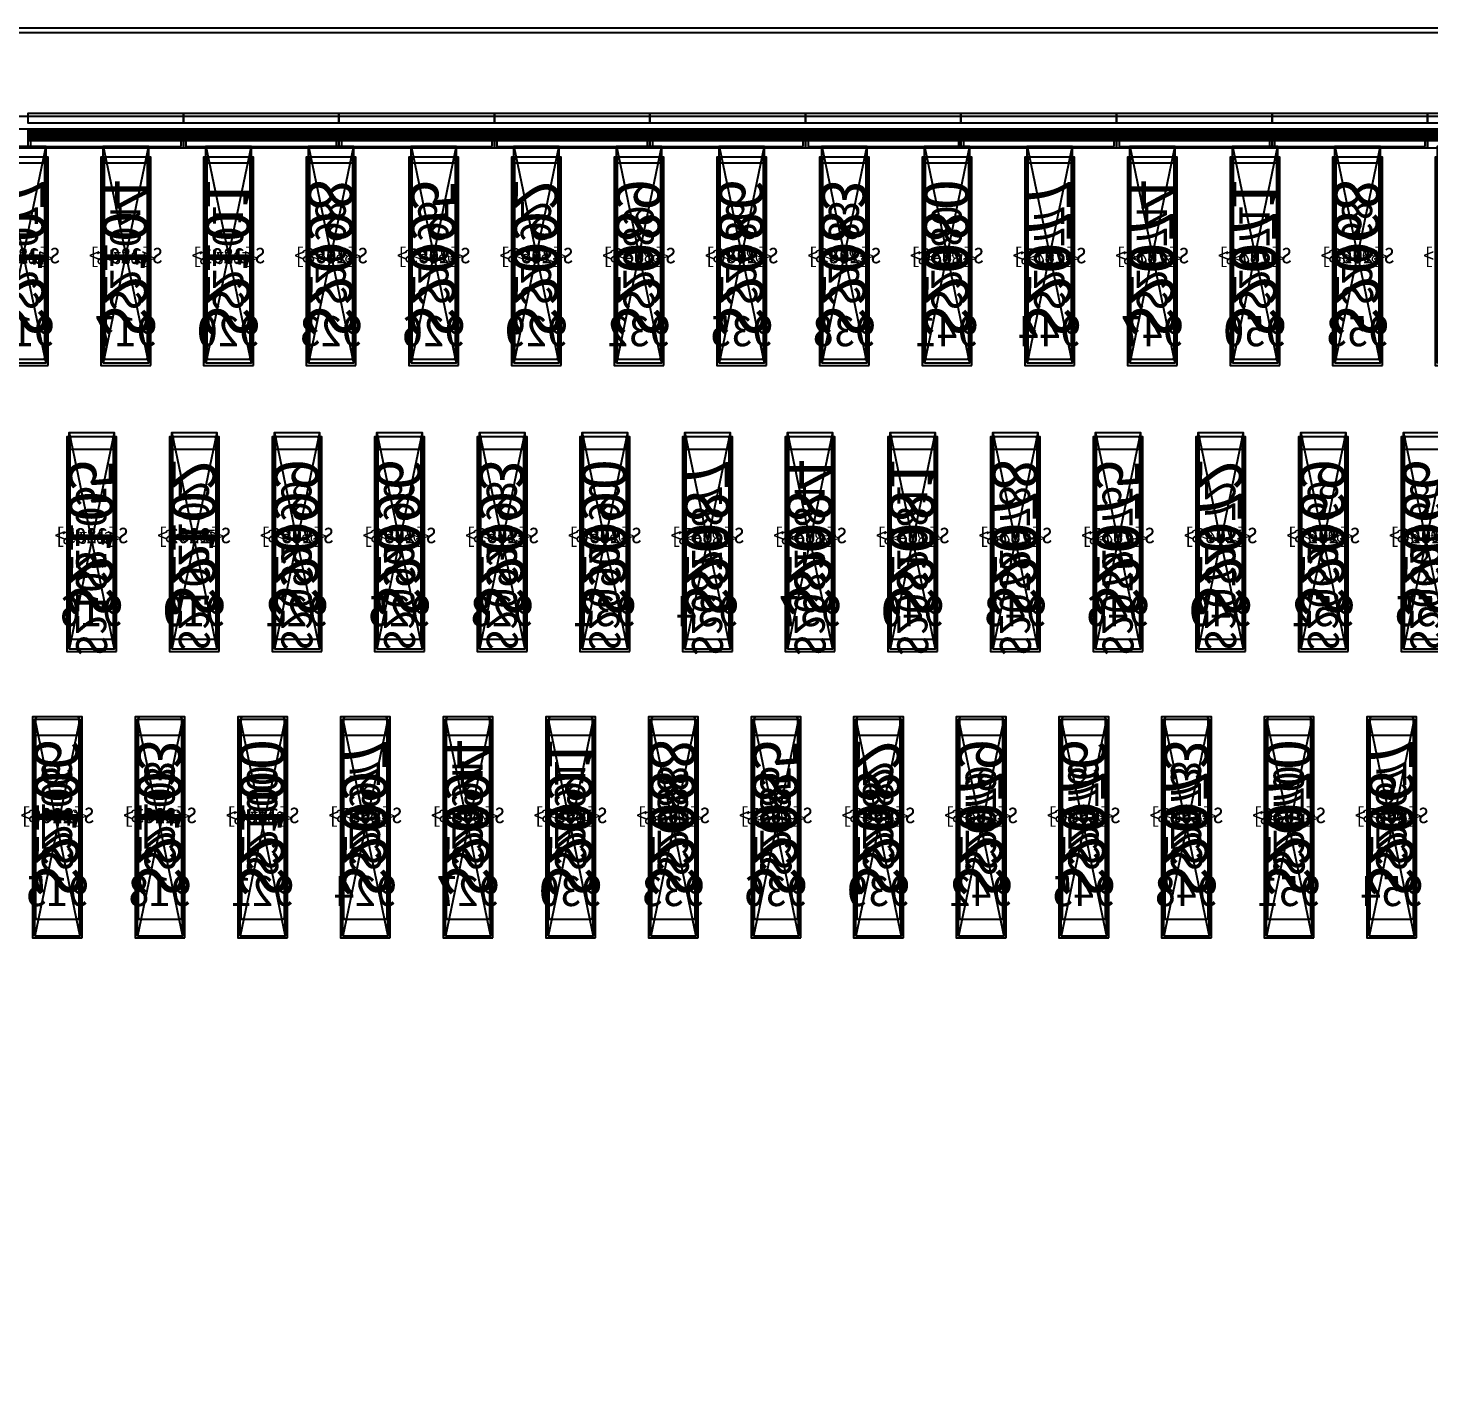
# Model space of a CAD drawing. Header units: millimetres. Extents: x 427 to 2444, y 137 to 817.
# Drawn here: x 1125.3469 to 1125.7973, y 301.2176 to 301.6514 of the extents above; entities that cross this region are included whole.
import ezdxf
from ezdxf.enums import TextEntityAlignment as Align

# ---------------------------------------------------------------- set-up
doc = ezdxf.new("R2010")
doc.units = ezdxf.units.MM
for name, color, linetype in [('L0', 211, 'Continuous'), ('L102', 91, 'Continuous'), ('L114', 213, 'Continuous'), ('L240', 60, 'Continuous'), ('L241', 200, 'Continuous'), ('L242', 51, 'Continuous'), ('L245', 53, 'Continuous'), ('L246', 93, 'Continuous'), ('L247', 13, 'Continuous'), ('L59', 140, 'Continuous'), ('L63', 4, 'Continuous'), ('L98', 150, 'Continuous')]:
    doc.layers.add(name, color=color, linetype=linetype)
doc.styles.add('txt', font='simhei.ttf')

# ---------------------------------------------------------------- blocks, each defined once
blk = doc.blocks.new('HX8394_F_PAD')
at = {"layer": 'L0'}
blk.add_lwpolyline([(-13.86, -0.4025), (-13.86, 0.4025), (13.86, 0.4025), (13.86, -0.4025), (-13.86, -0.4025)], close=True, dxfattribs=at)
at = {"layer": 'L241'}
blk.add_lwpolyline([(-13.9, -0.435), (-13.9, 0.435), (13.9, 0.435), (13.9, -0.435), (-13.9, -0.435)], close=True, dxfattribs=at)
at = {"layer": 'L242'}
for points in [[(9.866, 0.3285), (9.8645, 0.33), (9.8645, 0.392), (9.866, 0.3935), (9.879, 0.3935), (9.8805, 0.392), (9.8805, 0.33), (9.879, 0.3285), (9.866, 0.3285)], [(9.899, 0.3285), (9.8975, 0.33), (9.8975, 0.392), (9.899, 0.3935), (9.912, 0.3935), (9.9135, 0.392), (9.9135, 0.33), (9.912, 0.3285), (9.899, 0.3285)], [(9.932, 0.3285), (9.9305, 0.33), (9.9305, 0.392), (9.932, 0.3935), (9.945, 0.3935), (9.9465, 0.392), (9.9465, 0.33), (9.945, 0.3285), (9.932, 0.3285)], [(9.965, 0.3285), (9.9635, 0.33), (9.9635, 0.392), (9.965, 0.3935), (9.978, 0.3935), (9.9795, 0.392), (9.9795, 0.33), (9.978, 0.3285), (9.965, 0.3285)], [(9.998, 0.3285), (9.9965, 0.33), (9.9965, 0.392), (9.998, 0.3935), (10.011, 0.3935), (10.0125, 0.392), (10.0125, 0.33), (10.011, 0.3285), (9.998, 0.3285)], [(10.031, 0.3285), (10.0295, 0.33), (10.0295, 0.392), (10.031, 0.3935), (10.044, 0.3935), (10.0455, 0.392), (10.0455, 0.33), (10.044, 0.3285), (10.031, 0.3285)], [(10.064, 0.3285), (10.0625, 0.33), (10.0625, 0.392), (10.064, 0.3935), (10.077, 0.3935), (10.0785, 0.392), (10.0785, 0.33), (10.077, 0.3285), (10.064, 0.3285)], [(10.097, 0.3285), (10.0955, 0.33), (10.0955, 0.392), (10.097, 0.3935), (10.11, 0.3935), (10.1115, 0.392), (10.1115, 0.33), (10.11, 0.3285), (10.097, 0.3285)], [(10.13, 0.3285), (10.1285, 0.33), (10.1285, 0.392), (10.13, 0.3935), (10.143, 0.3935), (10.1445, 0.392), (10.1445, 0.33), (10.143, 0.3285), (10.13, 0.3285)], [(10.163, 0.3285), (10.1615, 0.33), (10.1615, 0.392), (10.163, 0.3935), (10.176, 0.3935), (10.1775, 0.392), (10.1775, 0.33), (10.176, 0.3285), (10.163, 0.3285)], [(10.196, 0.3285), (10.1945, 0.33), (10.1945, 0.392), (10.196, 0.3935), (10.209, 0.3935), (10.2105, 0.392), (10.2105, 0.33), (10.209, 0.3285), (10.196, 0.3285)], [(10.229, 0.3285), (10.2275, 0.33), (10.2275, 0.392), (10.229, 0.3935), (10.242, 0.3935), (10.2435, 0.392), (10.2435, 0.33), (10.242, 0.3285), (10.229, 0.3285)], [(10.262, 0.3285), (10.2605, 0.33), (10.2605, 0.392), (10.262, 0.3935), (10.275, 0.3935), (10.2765, 0.392), (10.2765, 0.33), (10.275, 0.3285), (10.262, 0.3285)], [(10.295, 0.3285), (10.2935, 0.33), (10.2935, 0.392), (10.295, 0.3935), (10.308, 0.3935), (10.3095, 0.392), (10.3095, 0.33), (10.308, 0.3285), (10.295, 0.3285)], [(9.844, 0.2385), (9.8425, 0.24), (9.8425, 0.302), (9.844, 0.3035), (9.857, 0.3035), (9.8585, 0.302), (9.8585, 0.24), (9.857, 0.2385), (9.844, 0.2385)], [(9.877, 0.2385), (9.8755, 0.24), (9.8755, 0.302), (9.877, 0.3035), (9.89, 0.3035), (9.8915, 0.302), (9.8915, 0.24), (9.89, 0.2385), (9.877, 0.2385)], [(9.91, 0.2385), (9.9085, 0.24), (9.9085, 0.302), (9.91, 0.3035), (9.923, 0.3035), (9.9245, 0.302), (9.9245, 0.24), (9.923, 0.2385), (9.91, 0.2385)], [(9.943, 0.2385), (9.9415, 0.24), (9.9415, 0.302), (9.943, 0.3035), (9.956, 0.3035), (9.9575, 0.302), (9.9575, 0.24), (9.956, 0.2385), (9.943, 0.2385)], [(9.976, 0.2385), (9.9745, 0.24), (9.9745, 0.302), (9.976, 0.3035), (9.989, 0.3035), (9.9905, 0.302), (9.9905, 0.24), (9.989, 0.2385), (9.976, 0.2385)], [(10.009, 0.2385), (10.0075, 0.24), (10.0075, 0.302), (10.009, 0.3035), (10.022, 0.3035), (10.0235, 0.302), (10.0235, 0.24), (10.022, 0.2385), (10.009, 0.2385)], [(10.042, 0.2385), (10.0405, 0.24), (10.0405, 0.302), (10.042, 0.3035), (10.055, 0.3035), (10.0565, 0.302), (10.0565, 0.24), (10.055, 0.2385), (10.042, 0.2385)], [(10.075, 0.2385), (10.0735, 0.24), (10.0735, 0.302), (10.075, 0.3035), (10.088, 0.3035), (10.0895, 0.302), (10.0895, 0.24), (10.088, 0.2385), (10.075, 0.2385)], [(10.108, 0.2385), (10.1065, 0.24), (10.1065, 0.302), (10.108, 0.3035), (10.121, 0.3035), (10.1225, 0.302), (10.1225, 0.24), (10.121, 0.2385), (10.108, 0.2385)], [(10.141, 0.2385), (10.1395, 0.24), (10.1395, 0.302), (10.141, 0.3035), (10.154, 0.3035), (10.1555, 0.302), (10.1555, 0.24), (10.154, 0.2385), (10.141, 0.2385)], [(10.174, 0.2385), (10.1725, 0.24), (10.1725, 0.302), (10.174, 0.3035), (10.187, 0.3035), (10.1885, 0.302), (10.1885, 0.24), (10.187, 0.2385), (10.174, 0.2385)], [(10.207, 0.2385), (10.2055, 0.24), (10.2055, 0.302), (10.207, 0.3035), (10.22, 0.3035), (10.2215, 0.302), (10.2215, 0.24), (10.22, 0.2385), (10.207, 0.2385)], [(10.24, 0.2385), (10.2385, 0.24), (10.2385, 0.302), (10.24, 0.3035), (10.253, 0.3035), (10.2545, 0.302), (10.2545, 0.24), (10.253, 0.2385), (10.24, 0.2385)], [(10.273, 0.2385), (10.2715, 0.24), (10.2715, 0.302), (10.273, 0.3035), (10.286, 0.3035), (10.2875, 0.302), (10.2875, 0.24), (10.286, 0.2385), (10.273, 0.2385)], [(9.855, 0.1485), (9.8535, 0.15), (9.8535, 0.212), (9.855, 0.2135), (9.868, 0.2135), (9.8695, 0.212), (9.8695, 0.15), (9.868, 0.1485), (9.855, 0.1485)], [(9.888, 0.1485), (9.8865, 0.15), (9.8865, 0.212), (9.888, 0.2135), (9.901, 0.2135), (9.9025, 0.212), (9.9025, 0.15), (9.901, 0.1485), (9.888, 0.1485)], [(9.921, 0.1485), (9.9195, 0.15), (9.9195, 0.212), (9.921, 0.2135), (9.934, 0.2135), (9.9355, 0.212), (9.9355, 0.15), (9.934, 0.1485), (9.921, 0.1485)], [(9.954, 0.1485), (9.9525, 0.15), (9.9525, 0.212), (9.954, 0.2135), (9.967, 0.2135), (9.9685, 0.212), (9.9685, 0.15), (9.967, 0.1485), (9.954, 0.1485)], [(9.987, 0.1485), (9.9855, 0.15), (9.9855, 0.212), (9.987, 0.2135), (10, 0.2135), (10.0015, 0.212), (10.0015, 0.15), (10, 0.1485), (9.987, 0.1485)], [(10.02, 0.1485), (10.0185, 0.15), (10.0185, 0.212), (10.02, 0.2135), (10.033, 0.2135), (10.0345, 0.212), (10.0345, 0.15), (10.033, 0.1485), (10.02, 0.1485)], [(10.053, 0.1485), (10.0515, 0.15), (10.0515, 0.212), (10.053, 0.2135), (10.066, 0.2135), (10.0675, 0.212), (10.0675, 0.15), (10.066, 0.1485), (10.053, 0.1485)], [(10.086, 0.1485), (10.0845, 0.15), (10.0845, 0.212), (10.086, 0.2135), (10.099, 0.2135), (10.1005, 0.212), (10.1005, 0.15), (10.099, 0.1485), (10.086, 0.1485)], [(10.119, 0.1485), (10.1175, 0.15), (10.1175, 0.212), (10.119, 0.2135), (10.132, 0.2135), (10.1335, 0.212), (10.1335, 0.15), (10.132, 0.1485), (10.119, 0.1485)], [(10.152, 0.1485), (10.1505, 0.15), (10.1505, 0.212), (10.152, 0.2135), (10.165, 0.2135), (10.1665, 0.212), (10.1665, 0.15), (10.165, 0.1485), (10.152, 0.1485)], [(10.185, 0.1485), (10.1835, 0.15), (10.1835, 0.212), (10.185, 0.2135), (10.198, 0.2135), (10.1995, 0.212), (10.1995, 0.15), (10.198, 0.1485), (10.185, 0.1485)], [(10.218, 0.1485), (10.2165, 0.15), (10.2165, 0.212), (10.218, 0.2135), (10.231, 0.2135), (10.2325, 0.212), (10.2325, 0.15), (10.231, 0.1485), (10.218, 0.1485)], [(10.251, 0.1485), (10.2495, 0.15), (10.2495, 0.212), (10.251, 0.2135), (10.264, 0.2135), (10.2655, 0.212), (10.2655, 0.15), (10.264, 0.1485), (10.251, 0.1485)], [(10.284, 0.1485), (10.2825, 0.15), (10.2825, 0.212), (10.284, 0.2135), (10.297, 0.2135), (10.2985, 0.212), (10.2985, 0.15), (10.297, 0.1485), (10.284, 0.1485)]]:
    blk.add_lwpolyline(points, close=True, dxfattribs=at)
at = {"layer": 'L247', "style": 'txt'}
for s, p in [('S2068', (9.8725, 0.362666)), ('S2083', (10.0375, 0.362666)), ('S2086', (10.0705, 0.362666)), ('S2092', (10.1365, 0.362666)), ('S2095', (10.1695, 0.362666)), ('S2098', (10.2025, 0.362666)), ('S2071', (9.9055, 0.361)), ('S2074', (9.9385, 0.361)), ('S2077', (9.9715, 0.361)), ('S2080', (10.0045, 0.361)), ('S2089', (10.1035, 0.361)), ('S2101', (10.2355, 0.361)), ('S2104', (10.2685, 0.361)), ('S2107', (10.3015, 0.361)), ('S2066', (9.8505, 0.272666)), ('S2069', (9.8835, 0.272666)), ('S2072', (9.9165, 0.272666)), ('S2090', (10.1145, 0.272666)), ('S2093', (10.1475, 0.272666)), ('S2096', (10.1805, 0.272666)), ('S2099', (10.2135, 0.272666)), ('S2102', (10.2465, 0.272666)), ('S2075', (9.9495, 0.271)), ('S2078', (9.9825, 0.271)), ('S2081', (10.0155, 0.271)), ('S2084', (10.0485, 0.271)), ('S2087', (10.0815, 0.271)), ('S2105', (10.2795, 0.271)), ('S2067', (9.8615, 0.182666)), ('S2073', (9.9275, 0.182666)), ('S2076', (9.9605, 0.182666)), ('S2082', (10.0265, 0.182666)), ('S2091', (10.1255, 0.182666)), ('S2094', (10.1585, 0.182666)), ('S2097', (10.1915, 0.182666)), ('S2103', (10.2575, 0.182666)), ('S2106', (10.2905, 0.182666)), ('S2070', (9.8945, 0.181)), ('S2079', (9.9935, 0.181)), ('S2085', (10.0595, 0.181)), ('S2088', (10.0925, 0.181)), ('S2100', (10.2245, 0.181))]:
    blk.add_text(s, height=0.01, rotation=90, dxfattribs=at).set_placement(p, align=Align.MIDDLE_CENTER)
blk = doc.blocks.new('NTBUMP_65X16')
at = {"layer": 'L242'}
blk.add_lwpolyline([(-0.008, -0.0325), (-0.008, 0.0325), (0.008, 0.0325), (0.008, -0.0325), (-0.008, -0.0325)], close=True, dxfattribs=at)
blk = doc.blocks.new('ILI9881C_AA_NTBUMP_PM_875UM')
at = {"layer": 'L241'}
blk.add_lwpolyline([(-13.92, -0.4375), (-13.92, 0.4375), (13.92, 0.4375), (13.92, -0.4375), (-13.92, -0.4375)], close=True, dxfattribs=at)
at = {"rotation": 180}
for p in [(9.8725, 0.365), (9.9055, 0.365), (9.9385, 0.365), (9.9715, 0.365), (10.0045, 0.365), (10.0375, 0.365), (10.0705, 0.365), (10.1035, 0.365), (10.1365, 0.365), (10.1695, 0.365), (10.2025, 0.365), (10.2355, 0.365), (10.2685, 0.365), (10.3015, 0.365), (9.8505, 0.275), (9.8835, 0.275), (9.9165, 0.275), (9.9495, 0.275), (9.9825, 0.275), (10.0155, 0.275), (10.0485, 0.275), (10.0815, 0.275), (10.1145, 0.275), (10.1475, 0.275), (10.1805, 0.275), (10.2135, 0.275), (10.2465, 0.275), (10.2795, 0.275), (9.8615, 0.185), (9.8945, 0.185), (9.9275, 0.185), (9.9605, 0.185), (9.9935, 0.185), (10.0265, 0.185), (10.0595, 0.185), (10.0925, 0.185), (10.1255, 0.185), (10.1585, 0.185), (10.1915, 0.185), (10.2245, 0.185), (10.2575, 0.185), (10.2905, 0.185)]:
    blk.add_blockref('NTBUMP_65X16', p, dxfattribs=at)
at = {"layer": 'L246', "style": 'txt'}
for s, p in [('S2068', (9.8725, 0.365)), ('S2071', (9.9055, 0.365)), ('S2074', (9.9385, 0.365)), ('S2077', (9.9715, 0.365)), ('S2080', (10.0045, 0.365)), ('S2083', (10.0375, 0.365)), ('S2086', (10.0705, 0.365)), ('S2089', (10.1035, 0.365)), ('S2092', (10.1365, 0.365)), ('S2095', (10.1695, 0.365)), ('S2098', (10.2025, 0.365)), ('S2101', (10.2355, 0.365)), ('S2104', (10.2685, 0.365)), ('S2107', (10.3015, 0.365)), ('S2066', (9.8505, 0.275)), ('S2069', (9.8835, 0.275)), ('S2072', (9.9165, 0.275)), ('S2075', (9.9495, 0.275)), ('S2078', (9.9825, 0.275)), ('S2081', (10.0155, 0.275)), ('S2084', (10.0485, 0.275)), ('S2087', (10.0815, 0.275)), ('S2090', (10.1145, 0.275)), ('S2093', (10.1475, 0.275)), ('S2096', (10.1805, 0.275)), ('S2099', (10.2135, 0.275)), ('S2102', (10.2465, 0.275)), ('S2105', (10.2795, 0.275)), ('S2067', (9.8615, 0.185)), ('S2070', (9.8945, 0.185)), ('S2073', (9.9275, 0.185)), ('S2076', (9.9605, 0.185)), ('S2079', (9.9935, 0.185)), ('S2082', (10.0265, 0.185)), ('S2085', (10.0595, 0.185)), ('S2088', (10.0925, 0.185)), ('S2091', (10.1255, 0.185)), ('S2094', (10.1585, 0.185)), ('S2097', (10.1915, 0.185)), ('S2100', (10.2245, 0.185)), ('S2103', (10.2575, 0.185)), ('S2106', (10.2905, 0.185))]:
    blk.add_text(s, height=0.015, rotation=90, dxfattribs=at).set_placement(p, align=Align.MIDDLE_CENTER)
for s, p in [('953', (9.8725, 0.341666)), ('950', (9.9055, 0.341666)), ('947', (9.9385, 0.341666)), ('944', (9.9715, 0.341666)), ('941', (10.0045, 0.341666)), ('938', (10.0375, 0.341666)), ('935', (10.0705, 0.341666)), ('932', (10.1035, 0.341666)), ('929', (10.1365, 0.341666)), ('926', (10.1695, 0.341666)), ('923', (10.2025, 0.341666)), ('920', (10.2355, 0.341666)), ('917', (10.2685, 0.341666)), ('914', (10.3015, 0.341666)), ('955', (9.8505, 0.251666)), ('952', (9.8835, 0.251666)), ('949', (9.9165, 0.251666)), ('946', (9.9495, 0.251666)), ('943', (9.9825, 0.251666)), ('940', (10.0155, 0.251666)), ('937', (10.0485, 0.251666)), ('934', (10.0815, 0.251666)), ('931', (10.1145, 0.251666)), ('928', (10.1475, 0.251666)), ('925', (10.1805, 0.251666)), ('922', (10.2135, 0.251666)), ('919', (10.2465, 0.251666)), ('916', (10.2795, 0.251666)), ('954', (9.8615, 0.161666)), ('951', (9.8945, 0.161666)), ('948', (9.9275, 0.161666)), ('945', (9.9605, 0.161666)), ('942', (9.9935, 0.161666)), ('939', (10.0265, 0.161666)), ('936', (10.0595, 0.161666)), ('933', (10.0925, 0.161666)), ('930', (10.1255, 0.161666)), ('927', (10.1585, 0.161666)), ('924', (10.1915, 0.161666)), ('921', (10.2245, 0.161666)), ('918', (10.2575, 0.161666)), ('915', (10.2905, 0.161666))]:
    blk.add_text(s, height=0.01, dxfattribs=at).set_placement(p, align=Align.MIDDLE_CENTER)
blk = doc.blocks.new('OUT_3BUMP')
at = {"layer": 'L242'}
for points in [[(0, 0.206), (0, 0.271), (0.016, 0.271), (0.016, 0.206), (0, 0.206)], [(0.011, 0.116), (0.011, 0.181), (0.027, 0.181), (0.027, 0.116), (0.011, 0.116)], [(0.022, 0.026), (0.022, 0.091), (0.038, 0.091), (0.038, 0.026), (0.022, 0.026)]]:
    blk.add_lwpolyline(points, close=True, dxfattribs=at)
blk = doc.blocks.new('JD9365Z_PAD_20170829_Y880')
at = {"layer": 'L241'}
blk.add_lwpolyline([(-13.95, -0.41), (-13.95, 0.41), (13.95, 0.41), (13.95, -0.41), (-13.95, -0.41)], close=True, dxfattribs=at)
at = {"row_count": 1, "column_count": 372, "row_spacing": 0.245, "column_spacing": 0.033}
blk.add_blockref('OUT_3BUMP', (1.3835, 0.13), dxfattribs=at)
at = {"layer": 'L240', "style": 'txt'}
for s, p in [('S[1825]', (9.8395, 0.369333)), ('S[1828]', (9.8725, 0.369333)), ('S[1831]', (9.9055, 0.369333)), ('S[1834]', (9.9385, 0.369333)), ('S[1837]', (9.9715, 0.369333)), ('S[1840]', (10.0045, 0.369333)), ('S[1843]', (10.0375, 0.369333)), ('S[1846]', (10.0705, 0.369333)), ('S[1849]', (10.1035, 0.369333)), ('S[1852]', (10.1365, 0.369333)), ('S[1855]', (10.1695, 0.369333)), ('S[1858]', (10.2025, 0.369333)), ('S[1861]', (10.2355, 0.369333)), ('S[1864]', (10.2685, 0.369333)), ('S[1867]', (10.3015, 0.369333)), ('S[1826]', (9.8505, 0.279333)), ('S[1829]', (9.8835, 0.279333)), ('S[1832]', (9.9165, 0.279333)), ('S[1835]', (9.9495, 0.279333)), ('S[1838]', (9.9825, 0.279333)), ('S[1841]', (10.0155, 0.279333)), ('S[1844]', (10.0485, 0.279333)), ('S[1847]', (10.0815, 0.279333)), ('S[1850]', (10.1145, 0.279333)), ('S[1853]', (10.1475, 0.279333)), ('S[1856]', (10.1805, 0.279333)), ('S[1859]', (10.2135, 0.279333)), ('S[1862]', (10.2465, 0.279333)), ('S[1865]', (10.2795, 0.279333)), ('S[1827]', (9.8615, 0.189333)), ('S[1830]', (9.8945, 0.189333)), ('S[1833]', (9.9275, 0.189333)), ('S[1836]', (9.9605, 0.189333)), ('S[1839]', (9.9935, 0.189333)), ('S[1842]', (10.0265, 0.189333)), ('S[1845]', (10.0595, 0.189333)), ('S[1848]', (10.0925, 0.189333)), ('S[1851]', (10.1255, 0.189333)), ('S[1854]', (10.1585, 0.189333)), ('S[1857]', (10.1915, 0.189333)), ('S[1860]', (10.2245, 0.189333)), ('S[1863]', (10.2575, 0.189333)), ('S[1866]', (10.2905, 0.189333))]:
    blk.add_text(s, height=0.005, dxfattribs=at).set_placement(p, align=Align.MIDDLE_CENTER)
blk = doc.blocks.new('NV3052C3P_BUMP_ORI_20190911')
at = {"layer": 'L241'}
blk.add_lwpolyline([(-13.8, -0.398), (-13.8, 0.398), (13.8, 0.398), (13.8, -0.398), (-13.8, -0.398)], close=True, dxfattribs=at)
at = {"layer": 'L242'}
for points in [[(9.8645, 0.32), (9.8645, 0.385), (9.8805, 0.385), (9.8805, 0.32), (9.8645, 0.32)], [(9.8975, 0.32), (9.8975, 0.385), (9.9135, 0.385), (9.9135, 0.32), (9.8975, 0.32)], [(9.9305, 0.32), (9.9305, 0.385), (9.9465, 0.385), (9.9465, 0.32), (9.9305, 0.32)], [(9.9635, 0.32), (9.9635, 0.385), (9.9795, 0.385), (9.9795, 0.32), (9.9635, 0.32)], [(9.9965, 0.32), (9.9965, 0.385), (10.0125, 0.385), (10.0125, 0.32), (9.9965, 0.32)], [(10.0295, 0.32), (10.0295, 0.385), (10.0455, 0.385), (10.0455, 0.32), (10.0295, 0.32)], [(10.0625, 0.32), (10.0625, 0.385), (10.0785, 0.385), (10.0785, 0.32), (10.0625, 0.32)], [(10.0955, 0.32), (10.0955, 0.385), (10.1115, 0.385), (10.1115, 0.32), (10.0955, 0.32)], [(10.1285, 0.32), (10.1285, 0.385), (10.1445, 0.385), (10.1445, 0.32), (10.1285, 0.32)], [(10.1615, 0.32), (10.1615, 0.385), (10.1775, 0.385), (10.1775, 0.32), (10.1615, 0.32)], [(10.1945, 0.32), (10.1945, 0.385), (10.2105, 0.385), (10.2105, 0.32), (10.1945, 0.32)], [(10.2275, 0.32), (10.2275, 0.385), (10.2435, 0.385), (10.2435, 0.32), (10.2275, 0.32)], [(10.2605, 0.32), (10.2605, 0.385), (10.2765, 0.385), (10.2765, 0.32), (10.2605, 0.32)], [(10.2935, 0.32), (10.2935, 0.385), (10.3095, 0.385), (10.3095, 0.32), (10.2935, 0.32)], [(9.8425, 0.23), (9.8425, 0.295), (9.8585, 0.295), (9.8585, 0.23), (9.8425, 0.23)], [(9.8755, 0.23), (9.8755, 0.295), (9.8915, 0.295), (9.8915, 0.23), (9.8755, 0.23)], [(9.9085, 0.23), (9.9085, 0.295), (9.9245, 0.295), (9.9245, 0.23), (9.9085, 0.23)], [(9.9415, 0.23), (9.9415, 0.295), (9.9575, 0.295), (9.9575, 0.23), (9.9415, 0.23)], [(9.9745, 0.23), (9.9745, 0.295), (9.9905, 0.295), (9.9905, 0.23), (9.9745, 0.23)], [(10.0075, 0.23), (10.0075, 0.295), (10.0235, 0.295), (10.0235, 0.23), (10.0075, 0.23)], [(10.0405, 0.23), (10.0405, 0.295), (10.0565, 0.295), (10.0565, 0.23), (10.0405, 0.23)], [(10.0735, 0.23), (10.0735, 0.295), (10.0895, 0.295), (10.0895, 0.23), (10.0735, 0.23)], [(10.1065, 0.23), (10.1065, 0.295), (10.1225, 0.295), (10.1225, 0.23), (10.1065, 0.23)], [(10.1395, 0.23), (10.1395, 0.295), (10.1555, 0.295), (10.1555, 0.23), (10.1395, 0.23)], [(10.1725, 0.23), (10.1725, 0.295), (10.1885, 0.295), (10.1885, 0.23), (10.1725, 0.23)], [(10.2055, 0.23), (10.2055, 0.295), (10.2215, 0.295), (10.2215, 0.23), (10.2055, 0.23)], [(10.2385, 0.23), (10.2385, 0.295), (10.2545, 0.295), (10.2545, 0.23), (10.2385, 0.23)], [(10.2715, 0.23), (10.2715, 0.295), (10.2875, 0.295), (10.2875, 0.23), (10.2715, 0.23)], [(9.8535, 0.14), (9.8535, 0.205), (9.8695, 0.205), (9.8695, 0.14), (9.8535, 0.14)], [(9.8865, 0.14), (9.8865, 0.205), (9.9025, 0.205), (9.9025, 0.14), (9.8865, 0.14)], [(9.9195, 0.14), (9.9195, 0.205), (9.9355, 0.205), (9.9355, 0.14), (9.9195, 0.14)], [(9.9525, 0.14), (9.9525, 0.205), (9.9685, 0.205), (9.9685, 0.14), (9.9525, 0.14)], [(9.9855, 0.14), (9.9855, 0.205), (10.0015, 0.205), (10.0015, 0.14), (9.9855, 0.14)], [(10.0185, 0.14), (10.0185, 0.205), (10.0345, 0.205), (10.0345, 0.14), (10.0185, 0.14)], [(10.0515, 0.14), (10.0515, 0.205), (10.0675, 0.205), (10.0675, 0.14), (10.0515, 0.14)], [(10.0845, 0.14), (10.0845, 0.205), (10.1005, 0.205), (10.1005, 0.14), (10.0845, 0.14)], [(10.1175, 0.14), (10.1175, 0.205), (10.1335, 0.205), (10.1335, 0.14), (10.1175, 0.14)], [(10.1505, 0.14), (10.1505, 0.205), (10.1665, 0.205), (10.1665, 0.14), (10.1505, 0.14)], [(10.1835, 0.14), (10.1835, 0.205), (10.1995, 0.205), (10.1995, 0.14), (10.1835, 0.14)], [(10.2165, 0.14), (10.2165, 0.205), (10.2325, 0.205), (10.2325, 0.14), (10.2165, 0.14)], [(10.2495, 0.14), (10.2495, 0.205), (10.2655, 0.205), (10.2655, 0.14), (10.2495, 0.14)], [(10.2825, 0.14), (10.2825, 0.205), (10.2985, 0.205), (10.2985, 0.14), (10.2825, 0.14)]]:
    blk.add_lwpolyline(points, close=True, dxfattribs=at)
at = {"layer": 'L245', "style": 'txt'}
for s, p in [('S<2065>', (9.839473, 0.353333)), ('S<2068>', (9.872473, 0.353333)), ('S<2071>', (9.905473, 0.353333)), ('S<2074>', (9.938473, 0.353333)), ('S<2077>', (9.971473, 0.353333)), ('S<2080>', (10.004473, 0.353333)), ('S<2083>', (10.037473, 0.353333)), ('S<2086>', (10.070473, 0.353333)), ('S<2089>', (10.103473, 0.353333)), ('S<2092>', (10.136473, 0.353333)), ('S<2095>', (10.169473, 0.353333)), ('S<2098>', (10.202473, 0.353333)), ('S<2101>', (10.235473, 0.353333)), ('S<2104>', (10.268473, 0.353333)), ('S<2107>', (10.301473, 0.353333)), ('S<2066>', (9.850473, 0.263333)), ('S<2069>', (9.883473, 0.263333)), ('S<2072>', (9.916473, 0.263333)), ('S<2075>', (9.949473, 0.263333)), ('S<2078>', (9.982473, 0.263333)), ('S<2081>', (10.015473, 0.263333)), ('S<2084>', (10.048473, 0.263333)), ('S<2087>', (10.081473, 0.263333)), ('S<2090>', (10.114473, 0.263333)), ('S<2093>', (10.147473, 0.263333)), ('S<2096>', (10.180473, 0.263333)), ('S<2099>', (10.213473, 0.263333)), ('S<2102>', (10.246473, 0.263333)), ('S<2105>', (10.279473, 0.263333)), ('S<2067>', (9.861473, 0.173333)), ('S<2070>', (9.894473, 0.173333)), ('S<2073>', (9.927473, 0.173333)), ('S<2076>', (9.960473, 0.173333)), ('S<2079>', (9.993473, 0.173333)), ('S<2082>', (10.026473, 0.173333)), ('S<2085>', (10.059473, 0.173333)), ('S<2088>', (10.092473, 0.173333)), ('S<2091>', (10.125473, 0.173333)), ('S<2094>', (10.158473, 0.173333)), ('S<2097>', (10.191473, 0.173333)), ('S<2100>', (10.224473, 0.173333)), ('S<2103>', (10.257473, 0.173333)), ('S<2106>', (10.290473, 0.173333))]:
    blk.add_text(s, height=0.005, dxfattribs=at).set_placement(p, align=Align.MIDDLE_CENTER)
blk = doc.blocks.new('BUMP_14_65')
at = {"layer": 'L242'}
blk.add_lwpolyline([(-0.007, -0.022), (-0.007, 0.043), (0.007, 0.043), (0.007, -0.022), (-0.007, -0.022)], close=True, dxfattribs=at)
blk = doc.blocks.new('FL11283_A_OTHER')
at = {"layer": 'L102'}
blk.add_lwpolyline([(0, 0), (0, 0.41), (13.86, 0.41), (13.86, 0), (0, 0)], close=True, dxfattribs=at)
at = {"layer": 'L241'}
blk.add_lwpolyline([(-13.86, -0.41), (-13.86, 0.41), (13.86, 0.41), (13.86, 0.404), (-13.854, 0.404), (-13.854, -0.404), (13.854, -0.404), (13.854, 0.404), (13.86, 0.404), (13.86, -0.41), (-13.86, -0.41)], close=True, dxfattribs=at)
at = {"layer": 'L59'}
blk.add_lwpolyline([(-13.86, -0.41), (-13.86, 0.41), (13.86, 0.41), (13.86, -0.41), (-13.86, -0.41)], close=True, dxfattribs=at)
for p in [(9.8725, 0.358), (9.9055, 0.358), (9.9385, 0.358), (9.9715, 0.358), (10.0045, 0.358), (10.0375, 0.358), (10.0705, 0.358), (10.1035, 0.358), (10.1365, 0.358), (10.1695, 0.358), (10.2025, 0.358), (10.2355, 0.358), (10.2685, 0.358), (10.3015, 0.358), (9.8505, 0.268), (9.8835, 0.268), (9.9165, 0.268), (9.9495, 0.268), (9.9825, 0.268), (10.0155, 0.268), (10.0485, 0.268), (10.0815, 0.268), (10.1145, 0.268), (10.1475, 0.268), (10.1805, 0.268), (10.2135, 0.268), (10.2465, 0.268), (10.2795, 0.268), (9.8615, 0.178), (9.8945, 0.178), (9.9275, 0.178), (9.9605, 0.178), (9.9935, 0.178), (10.0265, 0.178), (10.0595, 0.178), (10.0925, 0.178), (10.1255, 0.178), (10.1585, 0.178), (10.1915, 0.178), (10.2245, 0.178), (10.2575, 0.178), (10.2905, 0.178)]:
    blk.add_blockref('BUMP_14_65', p)
at = {"layer": 'L102', "style": 'txt'}
for s, p in [('S2068', (9.8725, 0.370166)), ('S2071', (9.9055, 0.3685)), ('S2074', (9.9385, 0.3685)), ('S2077', (9.9715, 0.3685)), ('S2080', (10.0045, 0.3685)), ('S2083', (10.0375, 0.370166)), ('S2086', (10.0705, 0.370166)), ('S2089', (10.1035, 0.3685)), ('S2092', (10.1365, 0.370166)), ('S2095', (10.1695, 0.370166)), ('S2098', (10.2025, 0.370166)), ('S2101', (10.2355, 0.3685)), ('S2104', (10.2685, 0.3685)), ('S2107', (10.3015, 0.3685)), ('S2066', (9.8505, 0.259166)), ('S2069', (9.8835, 0.259166)), ('S2072', (9.9165, 0.259166)), ('S2090', (10.1145, 0.259166)), ('S2093', (10.1475, 0.259166)), ('S2096', (10.1805, 0.259166)), ('S2099', (10.2135, 0.259166)), ('S2102', (10.2465, 0.259166)), ('S2075', (9.9495, 0.2575)), ('S2078', (9.9825, 0.2575)), ('S2081', (10.0155, 0.2575)), ('S2084', (10.0485, 0.2575)), ('S2087', (10.0815, 0.2575)), ('S2105', (10.2795, 0.2575)), ('S2067', (9.8615, 0.188166)), ('S2070', (9.8945, 0.1865)), ('S2073', (9.9275, 0.188166)), ('S2076', (9.9605, 0.188166)), ('S2079', (9.9935, 0.1865)), ('S2082', (10.0265, 0.188166)), ('S2085', (10.0595, 0.1865)), ('S2088', (10.0925, 0.1865)), ('S2091', (10.1255, 0.188166)), ('S2094', (10.1585, 0.188166)), ('S2097', (10.1915, 0.188166)), ('S2100', (10.2245, 0.1865)), ('S2103', (10.2575, 0.188166)), ('S2106', (10.2905, 0.188166))]:
    blk.add_text(s, height=0.01, rotation=90, dxfattribs=at).set_placement(p, align=Align.MIDDLE_CENTER)
blk = doc.blocks.new('GC9702_LCDPAD_BUMP')
at = {"layer": 'L242'}
blk.add_lwpolyline([(-0.008, -0.0325), (-0.008, 0.0325), (0.008, 0.0325), (0.008, -0.0325), (-0.008, -0.0325)], close=True, dxfattribs=at)
blk = doc.blocks.new('GC9702_BUMP_NOCOMPENSATION')
at = {"layer": 'L114', "const_width": 0.004}
for points in [[(9.8, 0.378), (9.85, 0.378)], [(9.8, 0.378), (9.85, 0.378)], [(9.8, 0.378), (9.85, 0.378)], [(9.8, 0.378), (9.85, 0.378)], [(9.85, 0.378), (9.9, 0.378)], [(9.85, 0.378), (9.9, 0.378)], [(9.85, 0.378), (9.9, 0.378)], [(9.85, 0.378), (9.9, 0.378)], [(9.9, 0.378), (9.95, 0.378)], [(9.9, 0.378), (9.95, 0.378)], [(9.9, 0.378), (9.95, 0.378)], [(9.9, 0.378), (9.95, 0.378)], [(9.95, 0.378), (10, 0.378)], [(9.95, 0.378), (10, 0.378)], [(9.95, 0.378), (10, 0.378)], [(9.95, 0.378), (10, 0.378)], [(10, 0.378), (10.05, 0.378)], [(10, 0.378), (10.05, 0.378)], [(10, 0.378), (10.05, 0.378)], [(10, 0.378), (10.05, 0.378)], [(10.05, 0.378), (10.1, 0.378)], [(10.05, 0.378), (10.1, 0.378)], [(10.05, 0.378), (10.1, 0.378)], [(10.05, 0.378), (10.1, 0.378)], [(10.1, 0.378), (10.15, 0.378)], [(10.1, 0.378), (10.15, 0.378)], [(10.1, 0.378), (10.15, 0.378)], [(10.1, 0.378), (10.15, 0.378)], [(10.15, 0.378), (10.2, 0.378)], [(10.15, 0.378), (10.2, 0.378)], [(10.15, 0.378), (10.2, 0.378)], [(10.15, 0.378), (10.2, 0.378)], [(10.2, 0.378), (10.25, 0.378)], [(10.2, 0.378), (10.25, 0.378)], [(10.2, 0.378), (10.25, 0.378)], [(10.2, 0.378), (10.25, 0.378)], [(10.25, 0.378), (10.3, 0.378)], [(10.25, 0.378), (10.3, 0.378)], [(10.25, 0.378), (10.3, 0.378)], [(10.25, 0.378), (10.3, 0.378)]]:
    blk.add_lwpolyline(points, dxfattribs=at)
at = {"layer": 'L114'}
for points in [[(9.8, 0.374), (9.8, 0.38), (9.85, 0.38), (9.85, 0.374), (9.8, 0.374)], [(9.8, 0.374), (9.8, 0.38), (9.85, 0.38), (9.85, 0.374), (9.8, 0.374)], [(9.85, 0.374), (9.85, 0.38), (9.9, 0.38), (9.9, 0.374), (9.85, 0.374)], [(9.85, 0.374), (9.85, 0.38), (9.9, 0.38), (9.9, 0.374), (9.85, 0.374)], [(9.85074, 0.37443), (9.85074, 0.379), (9.89918, 0.379), (9.89918, 0.37443), (9.85074, 0.37443)], [(9.85074, 0.37443), (9.85074, 0.379), (9.89918, 0.379), (9.89918, 0.37443), (9.85074, 0.37443)], [(9.9, 0.374), (9.9, 0.38), (9.95, 0.38), (9.95, 0.374), (9.9, 0.374)], [(9.9, 0.374), (9.9, 0.38), (9.95, 0.38), (9.95, 0.374), (9.9, 0.374)], [(9.90074, 0.37443), (9.90074, 0.379), (9.94918, 0.379), (9.94918, 0.37443), (9.90074, 0.37443)], [(9.90074, 0.37443), (9.90074, 0.379), (9.94918, 0.379), (9.94918, 0.37443), (9.90074, 0.37443)], [(9.95, 0.374), (9.95, 0.38), (10, 0.38), (10, 0.374), (9.95, 0.374)], [(9.95, 0.374), (9.95, 0.38), (10, 0.38), (10, 0.374), (9.95, 0.374)], [(9.95074, 0.37443), (9.95074, 0.379), (9.99918, 0.379), (9.99918, 0.37443), (9.95074, 0.37443)], [(9.95074, 0.37443), (9.95074, 0.379), (9.99918, 0.379), (9.99918, 0.37443), (9.95074, 0.37443)], [(10, 0.374), (10, 0.38), (10.05, 0.38), (10.05, 0.374), (10, 0.374)], [(10, 0.374), (10, 0.38), (10.05, 0.38), (10.05, 0.374), (10, 0.374)], [(10.00074, 0.37443), (10.00074, 0.379), (10.04918, 0.379), (10.04918, 0.37443), (10.00074, 0.37443)], [(10.00074, 0.37443), (10.00074, 0.379), (10.04918, 0.379), (10.04918, 0.37443), (10.00074, 0.37443)], [(10.05, 0.374), (10.05, 0.38), (10.1, 0.38), (10.1, 0.374), (10.05, 0.374)], [(10.05, 0.374), (10.05, 0.38), (10.1, 0.38), (10.1, 0.374), (10.05, 0.374)], [(10.05074, 0.37443), (10.05074, 0.379), (10.09918, 0.379), (10.09918, 0.37443), (10.05074, 0.37443)], [(10.05074, 0.37443), (10.05074, 0.379), (10.09918, 0.379), (10.09918, 0.37443), (10.05074, 0.37443)], [(10.1, 0.374), (10.1, 0.38), (10.15, 0.38), (10.15, 0.374), (10.1, 0.374)], [(10.1, 0.374), (10.1, 0.38), (10.15, 0.38), (10.15, 0.374), (10.1, 0.374)], [(10.10074, 0.37443), (10.10074, 0.379), (10.14918, 0.379), (10.14918, 0.37443), (10.10074, 0.37443)], [(10.10074, 0.37443), (10.10074, 0.379), (10.14918, 0.379), (10.14918, 0.37443), (10.10074, 0.37443)], [(10.15, 0.374), (10.15, 0.38), (10.2, 0.38), (10.2, 0.374), (10.15, 0.374)], [(10.15, 0.374), (10.15, 0.38), (10.2, 0.38), (10.2, 0.374), (10.15, 0.374)], [(10.15074, 0.37443), (10.15074, 0.379), (10.19918, 0.379), (10.19918, 0.37443), (10.15074, 0.37443)], [(10.15074, 0.37443), (10.15074, 0.379), (10.19918, 0.379), (10.19918, 0.37443), (10.15074, 0.37443)], [(10.2, 0.374), (10.2, 0.38), (10.25, 0.38), (10.25, 0.374), (10.2, 0.374)], [(10.2, 0.374), (10.2, 0.38), (10.25, 0.38), (10.25, 0.374), (10.2, 0.374)], [(10.20074, 0.37443), (10.20074, 0.379), (10.24918, 0.379), (10.24918, 0.37443), (10.20074, 0.37443)], [(10.20074, 0.37443), (10.20074, 0.379), (10.24918, 0.379), (10.24918, 0.37443), (10.20074, 0.37443)], [(10.25, 0.374), (10.25, 0.38), (10.3, 0.38), (10.3, 0.374), (10.25, 0.374)], [(10.25, 0.374), (10.25, 0.38), (10.3, 0.38), (10.3, 0.374), (10.25, 0.374)], [(10.25074, 0.37443), (10.25074, 0.379), (10.29918, 0.379), (10.29918, 0.37443), (10.25074, 0.37443)], [(10.25074, 0.37443), (10.25074, 0.379), (10.29918, 0.379), (10.29918, 0.37443), (10.25074, 0.37443)]]:
    blk.add_lwpolyline(points, close=True, dxfattribs=at)
at = {"layer": 'L241'}
for points in [[(9.8, 0.382), (9.8, 0.385), (9.85, 0.385), (9.85, 0.382), (9.8, 0.382)], [(9.8, 0.382), (9.8, 0.385), (9.85, 0.385), (9.85, 0.382), (9.8, 0.382)], [(9.85, 0.382), (9.85, 0.385), (9.9, 0.385), (9.9, 0.382), (9.85, 0.382)], [(9.85, 0.382), (9.85, 0.385), (9.9, 0.385), (9.9, 0.382), (9.85, 0.382)], [(9.9, 0.382), (9.9, 0.385), (9.95, 0.385), (9.95, 0.382), (9.9, 0.382)], [(9.9, 0.382), (9.9, 0.385), (9.95, 0.385), (9.95, 0.382), (9.9, 0.382)], [(9.95, 0.382), (9.95, 0.385), (10, 0.385), (10, 0.382), (9.95, 0.382)], [(9.95, 0.382), (9.95, 0.385), (10, 0.385), (10, 0.382), (9.95, 0.382)], [(10, 0.382), (10, 0.385), (10.05, 0.385), (10.05, 0.382), (10, 0.382)], [(10, 0.382), (10, 0.385), (10.05, 0.385), (10.05, 0.382), (10, 0.382)], [(10.05, 0.382), (10.05, 0.385), (10.1, 0.385), (10.1, 0.382), (10.05, 0.382)], [(10.05, 0.382), (10.05, 0.385), (10.1, 0.385), (10.1, 0.382), (10.05, 0.382)], [(10.1, 0.382), (10.1, 0.385), (10.15, 0.385), (10.15, 0.382), (10.1, 0.382)], [(10.1, 0.382), (10.1, 0.385), (10.15, 0.385), (10.15, 0.382), (10.1, 0.382)], [(10.15, 0.382), (10.15, 0.385), (10.2, 0.385), (10.2, 0.382), (10.15, 0.382)], [(10.15, 0.382), (10.15, 0.385), (10.2, 0.385), (10.2, 0.382), (10.15, 0.382)], [(10.2, 0.382), (10.2, 0.385), (10.25, 0.385), (10.25, 0.382), (10.2, 0.382)], [(10.2, 0.382), (10.2, 0.385), (10.25, 0.385), (10.25, 0.382), (10.2, 0.382)], [(10.25, 0.382), (10.25, 0.385), (10.3, 0.385), (10.3, 0.382), (10.25, 0.382)], [(10.25, 0.382), (10.25, 0.385), (10.3, 0.385), (10.3, 0.382), (10.25, 0.382)]]:
    blk.add_lwpolyline(points, close=True, dxfattribs=at)
at = {"row_count": 1, "column_count": 413, "row_spacing": 0.065, "column_spacing": 0.033}
for p in [(0.0055, 0.3365), (0.0165, 0.2445), (0.0275, 0.1525)]:
    blk.add_blockref('GC9702_LCDPAD_BUMP', p, dxfattribs=at)
at = {"layer": 'L98', "style": 'txt'}
for s, p in [('S<2068>', (9.8725, 0.33917)), ('S<2071>', (9.9055, 0.3385)), ('S<2074>', (9.9385, 0.3385)), ('S<2077>', (9.9715, 0.3385)), ('S<2080>', (10.0045, 0.3385)), ('S<2083>', (10.0375, 0.33917)), ('S<2086>', (10.0705, 0.33917)), ('S<2089>', (10.1035, 0.33917)), ('S<2092>', (10.1365, 0.33917)), ('S<2095>', (10.1695, 0.33917)), ('S<2098>', (10.2025, 0.33917)), ('S<2101>', (10.2355, 0.3385)), ('S<2104>', (10.2685, 0.3385)), ('S<2107>', (10.3015, 0.3385)), ('S<2066>', (9.8505, 0.24917)), ('S<2069>', (9.8835, 0.24917)), ('S<2072>', (9.9165, 0.24917)), ('S<2075>', (9.9495, 0.2485)), ('S<2078>', (9.9825, 0.2485)), ('S<2081>', (10.0155, 0.2485)), ('S<2084>', (10.0485, 0.2485)), ('S<2087>', (10.0815, 0.2485)), ('S<2090>', (10.1145, 0.24917)), ('S<2093>', (10.1475, 0.24917)), ('S<2096>', (10.1805, 0.24917)), ('S<2099>', (10.2135, 0.24917)), ('S<2102>', (10.2465, 0.24917)), ('S<2105>', (10.2795, 0.2485)), ('S<2067>', (9.8615, 0.15917)), ('S<2070>', (9.8945, 0.1585)), ('S<2073>', (9.9275, 0.15917)), ('S<2076>', (9.9605, 0.15917)), ('S<2079>', (9.9935, 0.15917)), ('S<2082>', (10.0265, 0.15917)), ('S<2085>', (10.0595, 0.1585)), ('S<2088>', (10.0925, 0.1585)), ('S<2091>', (10.1255, 0.15917)), ('S<2094>', (10.1585, 0.15917)), ('S<2097>', (10.1915, 0.15917)), ('S<2100>', (10.2245, 0.1585)), ('S<2103>', (10.2575, 0.15917)), ('S<2106>', (10.2905, 0.15917))]:
    blk.add_text(s, height=0.004, rotation=180, dxfattribs=at).set_placement(p, align=Align.MIDDLE_CENTER)
blk = doc.blocks.new('IC_GDS_ALL')
for name, p in [('ILI9881C_AA_NTBUMP_PM_875UM', (0, 0)), ('HX8394_F_PAD', (0, 0.004)), ('GC9702_BUMP_NOCOMPENSATION', (0, 0.0265)), ('NV3052C3P_BUMP_ORI_20190911', (0, 0.0125)), ('JD9365Z_PAD_20170829_Y880', (0, -0.0035)), ('FL11283_A_OTHER', (0, -0.0035))]:
    blk.add_blockref(name, p)
blk = doc.blocks.new('OUTPUT_PAD_SD')
at = {"color": 5, "linetype": 'Continuous'}
blk.add_lwpolyline([(0.00225, 0.078), (0.01675, 0.00825), (0.01675, 0.078), (0.00225, 0.00825)], dxfattribs=at)
at = {"layer": 'L63', "color": 5}
blk.add_lwpolyline([(0.00225, 0.00825), (0.00225, 0.078), (0.01675, 0.078), (0.01675, 0.00825), (0.00225, 0.00825)], close=True, dxfattribs=at)
blk = doc.blocks.new('OUTPUT_PAD_GATE')
at = {"color": 5, "linetype": 'Continuous'}
blk.add_lwpolyline([(0.00175, 0.07125), (0.01625, 0.0015), (0.01625, 0.07125), (0.00175, 0.0015)], dxfattribs=at)
at = {"layer": 'L63', "color": 5}
blk.add_lwpolyline([(0.00175, 0.0015), (0.00175, 0.07125), (0.01625, 0.07125), (0.01625, 0.0015), (0.00175, 0.0015)], close=True, dxfattribs=at)
blk = doc.blocks.new('IC_PAD_ALL')
at = {"row_count": 1, "row_spacing": 0.0685, "column_spacing": 0.066}
for name, p, column_count in [('OUTPUT_PAD_GATE', (0.004, 0.68425), 414), ('OUTPUT_PAD_SD', (0.0365, 0.6775), 414), ('OUTPUT_PAD_GATE', (0.026, 0.59225), 414), ('OUTPUT_PAD_SD', (0.0585, 0.5855), 413), ('OUTPUT_PAD_GATE', (-0.018, 0.5), 414), ('OUTPUT_PAD_SD', (0.0145, 0.49325), 414)]:
    blk.add_blockref(name, p, dxfattribs=dict(at, column_count=column_count))
blk = doc.blocks.new('IC_ALL')
at = {"yscale": -1, "rotation": 180}
blk.add_blockref('IC_GDS_ALL', (14, 0.4375), dxfattribs=at)
blk.add_blockref('IC_PAD_ALL', (0.3525, 0.083))
blk = doc.blocks.new('IC_FPC_OLB_ALL')
blk.add_blockref('IC_ALL', (1.188, 1.0245))

msp = doc.modelspace()

# ---------------------------------------------------------------- block references
msp.add_blockref('IC_FPC_OLB_ALL', (1120.45883, 299.75037))

doc.saveas('drawing.dxf')
